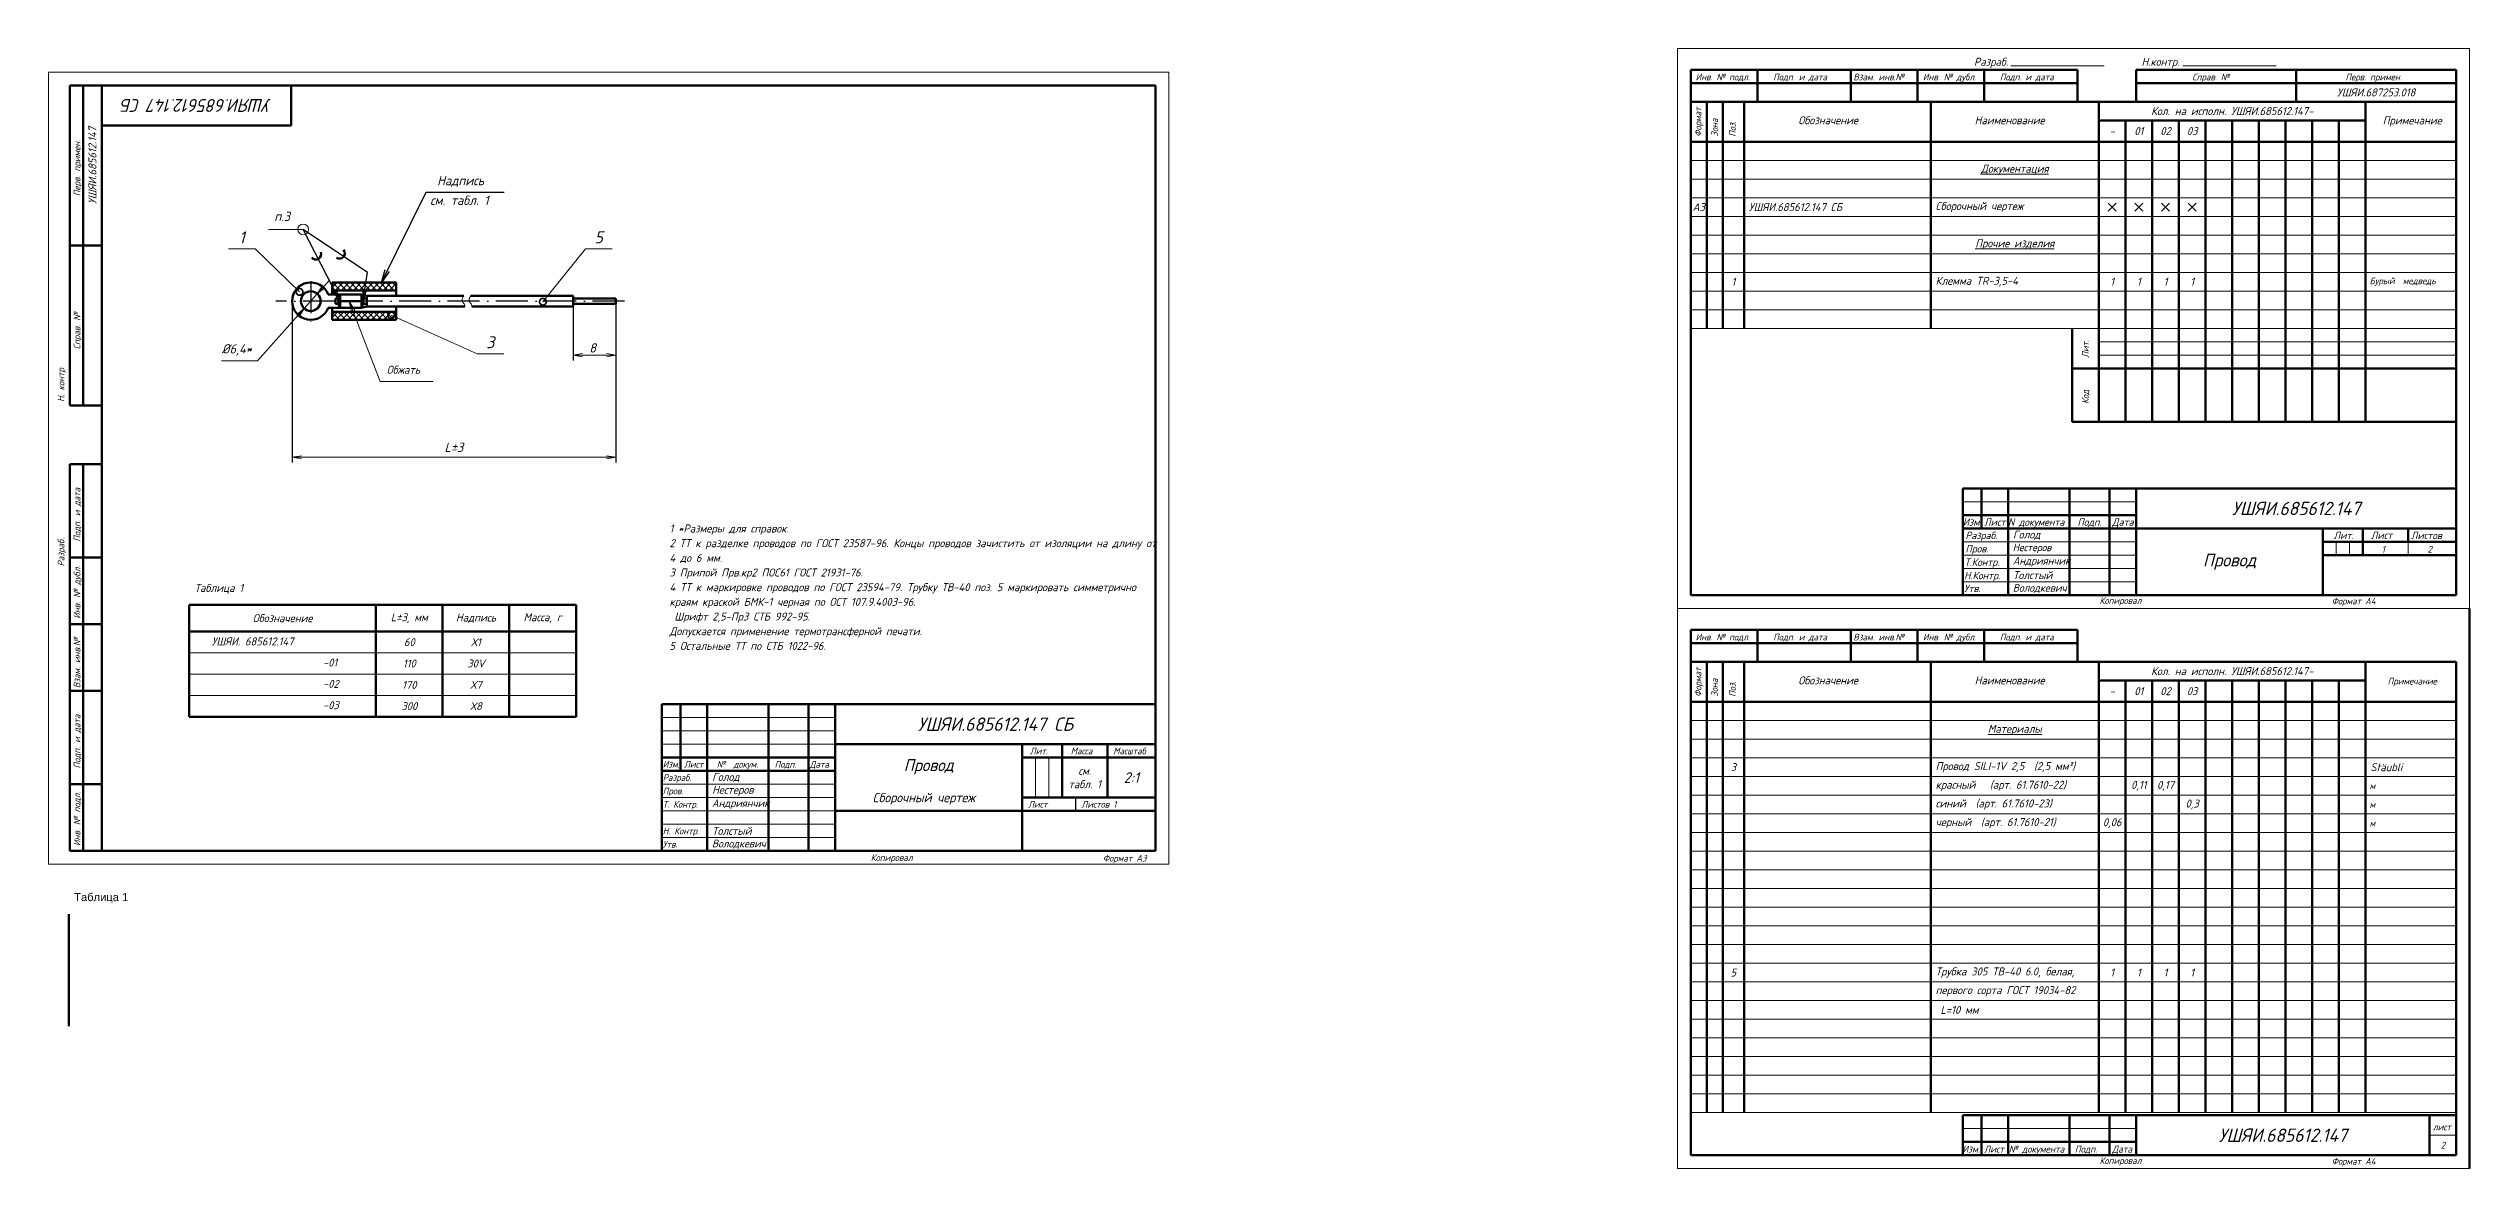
# Model space of a CAD drawing. Header units: millimetres. Extents: x 3219 to 51106, y -14166 to 2695.
# Drawn here: x 7859 to 8766, y -450 to -30 of the extents above; entities that cross this region are included whole.
import ezdxf
from ezdxf.enums import TextEntityAlignment as Align

# ---------------------------------------------------------------- set-up
doc = ezdxf.new("R2010")
doc.units = ezdxf.units.MM
doc.linetypes.add('ACAD_ISO10W100', pattern=[18, 12, -3, 0, -3])
doc.layers.get('0').update_dxf_attribs({"lineweight": 53})
for name, color, linetype, lineweight in [('01', 254, 'Continuous', 70), ('1', 1, 'Continuous', 18), ('TONK', 3, 'Continuous', 20), ('Оси', 3, 'ACAD_ISO10W100', 25), ('Размеры', 2, 'Continuous', 18), ('текст', 4, 'Continuous', 20), ('Штриховка', 80, 'Continuous', 20)]:
    doc.layers.add(name, color=color, linetype=linetype, lineweight=lineweight)
doc.layers.add('FORMAT', color=2, linetype='Continuous')
doc.styles.add('Arial', font='arial.ttf', dxfattribs={"height": 3})
doc.styles.add('Arialc', font='arial.ttf')
doc.styles.add('гост', font='GOST Common Italic.ttf')
doc.dimstyles.new('Arial', dxfattribs={"dimscale": 0, "dimtxt": 3, "dimasz": 3, "dimexe": 2, "dimexo": 0, "dimgap": 2, "dimtad": 1, "dimtoh": 1, "dimdec": 1, "dimrnd": 0.1, "dimzin": 9, "dimtxsty": 'Arial', "dimblk": 'OPEN', "dimcen": -3, "dimdle": 1.25, "dimclrd": 256, "dimclre": 256, "dimclrt": 256, "dimadec": 1, "dimazin": 2, "dimtfac": 1, "dimtdec": 1, "dimtmove": 0, "dimatfit": 3, "dimldrblk": 'DOTSMALL', "dimfxl": 2, "dimtvp": 1.5, "dimtolj": 1, "dimtzin": 1, "dimlwd": -1, "dimarcsym": 0})
doc.dimstyles.new('Arial гост', dxfattribs={"dimscale": 0, "dimtxt": 3.5, "dimasz": 3.5, "dimexe": 2, "dimexo": 0, "dimgap": 2, "dimtad": 1, "dimtoh": 1, "dimdec": 1, "dimrnd": 0.1, "dimzin": 9, "dimtxsty": 'гост', "dimblk": 'OPEN', "dimcen": -3, "dimdle": 1.25, "dimclrd": 256, "dimclre": 256, "dimclrt": 256, "dimadec": 1, "dimazin": 2, "dimtfac": 1, "dimtdec": 1, "dimtmove": 0, "dimatfit": 3, "dimldrblk": 'DOTSMALL', "dimfxl": 2, "dimtvp": 1.5, "dimtolj": 1, "dimtzin": 1, "dimlwd": -1, "dimarcsym": 0})
doc.dimstyles.new('Arial1', dxfattribs={"dimtxt": 3, "dimasz": 3, "dimexe": 2, "dimexo": 0, "dimgap": 2, "dimtad": 2, "dimdec": 1, "dimrnd": 0.1, "dimzin": 9, "dimtxsty": 'Arial', "dimblk": 'OPEN', "dimcen": -3, "dimdle": 1.25, "dimclrd": 256, "dimclre": 256, "dimclrt": 256, "dimadec": 0, "dimazin": 2, "dimtfac": 1, "dimtdec": 1, "dimtmove": 1, "dimatfit": 0, "dimldrblk": 'DOTSMALL', "dimfxl": 2, "dimtvp": 1.5, "dimtolj": 1, "dimtzin": 1, "dimlwd": 25, "dimlwe": 25, "dimarcsym": 0})
doc.dimstyles.new('Arial2  гост', dxfattribs={"dimscale": 0, "dimtxt": 3.5, "dimasz": 3.5, "dimexe": 2, "dimexo": 0, "dimgap": 1, "dimtad": 1, "dimtoh": 1, "dimdec": 1, "dimlfac": 0.5, "dimrnd": 0.1, "dimzin": 9, "dimtxsty": 'гост', "dimblk": 'OPEN', "dimcen": -4, "dimdle": 1.25, "dimclrd": 256, "dimclre": 256, "dimclrt": 256, "dimadec": 1, "dimazin": 2, "dimtfac": 1, "dimtdec": 1, "dimtmove": 0, "dimatfit": 3, "dimldrblk": 'DOTSMALL', "dimfxl": 2, "dimtvp": 1.5, "dimtolj": 1, "dimtzin": 1, "dimlwd": -1, "dimarcsym": 0})

# ---------------------------------------------------------------- blocks, each defined once
blk = doc.blocks.new('_Open')
at = {"color": 0, "linetype": 'ByBlock', "lineweight": -2}
for p, q in [((-1, 0.17), (0, 0)), ((-1, -0.17), (0, 0)), ((0, 0), (-1, 0))]:
    blk.add_line(p, q, dxfattribs=at)
blk = doc.blocks.new('*D463')
at = {"layer": 'Defpoints', "color": 0, "transparency": 16777216}
for p in [(7959.43, -121.86), (7954.5, -127.38)]:
    blk.add_point(p, dxfattribs=at)
at = {"layer": 'Размеры', "transparency": 16777216}
for p, q in [((7961.76, -119.25), (7964.09, -116.64)), ((7959.43, -121.86), (7954.5, -127.38)), ((7936.99, -147), (7952.17, -129.99)), ((7923.52, -147), (7936.99, -147))]:
    blk.add_line(p, q, dxfattribs=at)
at = {"layer": 'Размеры', "transparency": 16777216, "xscale": 3.5, "yscale": 3.5, "zscale": 3.5}
for p, rotation in [((7954.5, -127.38), 48.24783886576949), ((7959.43, -121.86), 228.2478388657695)]:
    blk.add_blockref('_Open', p, dxfattribs=dict(at, rotation=rotation))
at = {"layer": 'Размеры', "transparency": 16777216, "insert": (7929.26, -142.9), "char_height": 3.5, "attachment_point": 5, "style": 'гост'}
blk.add_mtext('\\A1;%%C6,4*', dxfattribs=at)
blk = doc.blocks.new('_DotSmall')
at = {"color": 0, "linetype": 'ByBlock', "const_width": 0.5}
blk.add_lwpolyline([(-0.0625, 0, 1), (0.0625, 0, 1)], format="xyb", close=True, dxfattribs=at)
blk = doc.blocks.new('*D464')
at = {"layer": 'Defpoints', "color": 0, "transparency": 16777216}
for p in [(7949.97, -124.62), (8071.32, -125.62), (8071.32, -183.16)]:
    blk.add_point(p, dxfattribs=at)
at = {"layer": 'Размеры', "lineweight": -2, "transparency": 16777216}
for p, q in [((7949.97, -124.62), (7949.97, -185.16)), ((8071.32, -125.62), (8071.32, -185.16))]:
    blk.add_line(p, q, dxfattribs=at)
at = {"layer": 'Размеры', "transparency": 16777216}
blk.add_line((7953.47, -183.16), (8067.82, -183.16), dxfattribs=at)
at = {"layer": 'Размеры', "transparency": 16777216, "xscale": 3.5, "yscale": 3.5, "zscale": 3.5, "rotation": 180}
blk.add_blockref('_Open', (7949.97, -183.16), dxfattribs=at)
at = {"layer": 'Размеры', "transparency": 16777216, "xscale": 3.5, "yscale": 3.5, "zscale": 3.5}
blk.add_blockref('_Open', (8071.32, -183.16), dxfattribs=at)
at = {"layer": 'Размеры', "transparency": 16777216, "insert": (8010.64, -179.41), "char_height": 3.5, "attachment_point": 5, "style": 'гост'}
blk.add_mtext('\\A1;L%%P3', dxfattribs=at)
blk = doc.blocks.new('*D465')
at = {"layer": 'Defpoints', "color": 0, "transparency": 16777216}
for p in [(8055.32, -126.62), (8071.32, -125.62), (8071.32, -144.91)]:
    blk.add_point(p, dxfattribs=at)
at = {"layer": 'Размеры', "lineweight": -2, "transparency": 16777216}
for p, q in [((8055.32, -126.62), (8055.32, -146.91)), ((8071.32, -125.62), (8071.32, -146.91))]:
    blk.add_line(p, q, dxfattribs=at)
at = {"layer": 'Размеры', "transparency": 16777216}
blk.add_line((8058.82, -144.91), (8067.82, -144.91), dxfattribs=at)
at = {"layer": 'Размеры', "transparency": 16777216, "xscale": 3.5, "yscale": 3.5, "zscale": 3.5, "rotation": 180}
blk.add_blockref('_Open', (8055.32, -144.91), dxfattribs=at)
at = {"layer": 'Размеры', "transparency": 16777216, "xscale": 3.5, "yscale": 3.5, "zscale": 3.5}
blk.add_blockref('_Open', (8071.32, -144.91), dxfattribs=at)
at = {"layer": 'Размеры', "transparency": 16777216, "insert": (8062.64, -142.16), "char_height": 3.5, "attachment_point": 5, "style": 'гост'}
blk.add_mtext('\\A1;8', dxfattribs=at)

msp = doc.modelspace()

# ---------------------------------------------------------------- hatches: boundary and pattern name
h = msp.add_hatch(color=256)
h.paths.add_polyline_path([(7967.97, -122.12, 0.138092), (7967.26, -124.62), (7967.97, -124.62)])
h.paths.add_polyline_path([(7967.97, -124.62), (7967.26, -124.62, 0.138092), (7967.97, -127.12)])
h = msp.add_hatch(color=256)
h.paths.add_polyline_path([(7975.97, -122.12, -0.138092), (7976.67, -124.62), (7975.97, -124.62)])
h.paths.add_polyline_path([(7975.97, -124.62), (7976.67, -124.62, -0.138092), (7975.97, -127.12)])
at = {"layer": 'Штриховка'}
h = msp.add_hatch(dxfattribs=at)
h.set_pattern_fill('ANSI37', color=256, scale=0.5, style=0)
h.set_pattern_definition([(45, (5403.2303, -1893.2293), (-1.122532, 1.122532), []), (135, (5403.2303, -1893.2293), (-1.122532, -1.122532), [])])
h.paths.add_polyline_path([(7988.97, -120.62), (7988.97, -117.62), (7964.97, -117.62), (7964.97, -120.62)])
h.paths.add_polyline_path([(7988.97, -131.62), (7988.97, -128.62), (7964.97, -128.62), (7964.97, -131.62)])

# ---------------------------------------------------------------- linework, layer by layer
for p, q in [((7866.62, -163.74), (7866.62, -43.74)), ((7866.62, -43.74), (7878.62, -43.74)), ((7871.62, -163.74), (7871.62, -43.74)), ((7878.62, -330.74), (7878.62, -43.74)), ((7878.62, -43.74), (8273.62, -43.74)), ((8273.62, -43.74), (8273.62, -330.74)), ((8474.28, -37.86), (8474.28, -234.86)), ((8619.28, -37.86), (8474.28, -37.86)), ((8474.28, -42.86), (8619.28, -42.86)), ((8499.28, -49.86), (8499.28, -37.86)), ((8534.28, -49.86), (8534.28, -37.86)), ((8559.28, -49.86), (8559.28, -37.86)), ((8584.28, -49.86), (8584.28, -37.86)), ((8619.28, -49.86), (8619.28, -37.86)), ((8641.28, -49.86), (8641.28, -37.86)), ((8641.28, -37.86), (8761.28, -37.86)), ((8641.28, -42.86), (8761.28, -42.86)), ((8701.28, -49.86), (8701.28, -37.86)), ((8761.28, -37.86), (8761.28, -49.86)), ((8474.28, -49.86), (8761.28, -49.86)), ((8474.28, -234.86), (8474.28, -49.86)), ((8480.28, -49.86), (8480.28, -134.86)), ((8486.28, -49.86), (8486.28, -134.86)), ((8494.28, -49.86), (8494.28, -134.86)), ((8564.28, -49.86), (8564.28, -134.86)), ((8627.28, -49.86), (8627.28, -169.86)), ((8727.28, -49.86), (8727.28, -169.86)), ((8761.28, -49.86), (8761.28, -234.86)), ((8627.28, -56.86), (8727.28, -56.86)), ((8637.28, -56.86), (8637.28, -169.86)), ((8647.28, -56.86), (8647.28, -169.86)), ((8657.28, -56.86), (8657.28, -169.86)), ((8667.28, -56.86), (8667.28, -169.86)), ((8677.28, -56.86), (8677.28, -169.86)), ((8687.28, -56.86), (8687.28, -169.86)), ((8697.28, -56.86), (8697.28, -169.86)), ((8707.28, -56.86), (8707.28, -169.86)), ((8717.28, -56.86), (8717.28, -169.86)), ((8761.28, -64.86), (8474.28, -64.86)), ((7878.62, -103.74), (7866.62, -103.74)), ((7988.97, -117.62), (7964.97, -117.62)), ((7964.97, -122.12), (7964.97, -117.62)), ((7987.97, -117.62), (7987.97, -117.62)), ((7988.97, -117.62), (7988.97, -122.62)), ((7975.97, -122.12), (7963.51, -122.12)), ((7988.97, -120.62), (7964.97, -120.62)), ((7967.37, -123.62), (7966.29, -123.62)), ((7966.29, -123.62), (7966.29, -125.62)), ((7967.37, -125.62), (7966.29, -125.62)), ((7967.97, -122.12), (7967.97, -127.12)), ((7967.97, -122.12), (7967.97, -127.12)), ((7967.97, -122.12), (7967.97, -127.12)), ((7975.97, -122.12), (7975.97, -127.12)), ((7975.97, -122.12), (7975.97, -127.12)), ((7977.97, -122.62), (7975.97, -122.12)), ((7977.97, -126.62), (7975.97, -127.12)), ((7977.97, -123.62), (7976.57, -123.62)), ((7977.97, -125.62), (7976.57, -125.62)), ((7977.97, -122.62), (7977.97, -126.62)), ((8014.34, -122.62), (7977.97, -122.62)), ((8014.67, -126.62), (7977.97, -126.62)), ((7988.97, -126.62), (7988.97, -131.62)), ((8055.32, -122.62), (8016.95, -122.62)), ((8055.32, -126.62), (8017.29, -126.62)), ((8055.32, -126.62), (8055.32, -122.62)), ((8055.32, -123.62), (8071.32, -123.62)), ((8055.32, -125.62), (8071.32, -125.62)), ((8071.32, -123.62), (8071.32, -125.62)), ((7975.97, -127.12), (7963.51, -127.12)), ((7964.97, -127.12), (7964.97, -131.62)), ((7988.97, -128.62), (7964.97, -128.62)), ((7988.97, -131.62), (7964.97, -131.62)), ((7987.97, -128.62), (7979.97, -128.62)), ((7987.97, -128.62), (7979.97, -128.62)), ((7987.97, -128.62), (7979.97, -128.62)), ((8617.28, -169.86), (8617.28, -134.86)), ((8617.28, -149.86), (8761.28, -149.86)), ((7878.62, -163.74), (7866.62, -163.74)), ((8617.28, -169.86), (8761.28, -169.86)), ((7878.62, -185.74), (7866.62, -185.74)), ((7866.62, -185.74), (7866.62, -330.74)), ((7871.62, -330.74), (7871.62, -185.74)), ((8576.28, -194.86), (8761.28, -194.86)), ((8576.28, -194.86), (8576.28, -234.86)), ((8583.28, -194.86), (8583.28, -209.86)), ((8593.28, -194.86), (8593.28, -234.86)), ((8616.28, -194.86), (8616.28, -234.86)), ((8631.28, -194.86), (8631.28, -234.86)), ((8641.28, -194.86), (8641.28, -234.86)), ((8641.28, -204.86), (8576.28, -204.86)), ((8576.28, -209.86), (8641.28, -209.86)), ((8641.28, -209.86), (8761.28, -209.86)), ((8711.28, -234.86), (8711.28, -209.86)), ((8711.28, -214.86), (8761.28, -214.86)), ((8726.28, -209.86), (8726.28, -219.86)), ((8743.28, -214.86), (8743.28, -209.86)), ((7878.62, -220.74), (7866.62, -220.74)), ((8711.28, -219.86), (8761.28, -219.86)), ((8761.28, -234.86), (8474.28, -234.86)), ((8056.41, -238.49), (7911.41, -238.49)), ((7911.41, -238.49), (7911.41, -280.49)), ((7981.41, -238.49), (7981.41, -280.49)), ((8006.41, -238.49), (8006.41, -280.49)), ((8031.41, -238.49), (8031.41, -280.49)), ((8056.41, -238.49), (8056.41, -280.49)), ((8056.41, -238.49), (8056.41, -280.49)), ((8766.28, -449.86), (8766.28, -239.86)), ((7878.62, -245.74), (7866.62, -245.74)), ((8056.41, -248.49), (7911.41, -248.49)), ((8474.28, -247.86), (8474.28, -444.86)), ((8619.28, -247.86), (8474.28, -247.86)), ((8474.28, -252.86), (8619.28, -252.86)), ((8499.28, -259.86), (8499.28, -247.86)), ((8534.28, -259.86), (8534.28, -247.86)), ((8559.28, -259.86), (8559.28, -247.86)), ((8584.28, -259.86), (8584.28, -247.86)), ((8619.28, -259.86), (8619.28, -247.86)), ((8474.28, -259.86), (8761.28, -259.86)), ((8474.28, -444.86), (8474.28, -259.86)), ((8480.28, -259.86), (8480.28, -428.86)), ((8486.28, -259.86), (8486.28, -428.86)), ((8494.28, -259.86), (8494.28, -428.86)), ((8564.28, -259.86), (8564.28, -428.86)), ((8627.28, -259.86), (8627.28, -428.86)), ((8727.28, -259.86), (8727.28, -428.86)), ((8761.28, -259.86), (8761.28, -444.86)), ((7878.62, -270.74), (7866.62, -270.74)), ((8627.28, -266.86), (8727.28, -266.86)), ((8637.28, -266.86), (8637.28, -428.86)), ((8647.28, -266.86), (8647.28, -428.86)), ((8657.28, -266.86), (8657.28, -428.86)), ((8667.28, -266.86), (8667.28, -428.86)), ((8677.28, -266.86), (8677.28, -428.86)), ((8687.28, -266.86), (8687.28, -428.86)), ((8697.28, -266.86), (8697.28, -428.86)), ((8707.28, -266.86), (8707.28, -428.86)), ((8717.28, -266.86), (8717.28, -428.86)), ((8056.41, -280.49), (7911.41, -280.49)), ((8088.62, -275.74), (8088.62, -330.74)), ((8273.62, -275.74), (8088.62, -275.74)), ((8095.62, -275.74), (8095.62, -300.74)), ((8105.62, -275.74), (8105.62, -330.74)), ((8128.62, -275.74), (8128.62, -330.74)), ((8143.62, -275.74), (8143.62, -330.74)), ((8153.62, -275.74), (8153.62, -330.74)), ((8761.28, -274.86), (8474.28, -274.86)), ((8153.62, -295.74), (8088.62, -295.74)), ((8273.62, -290.74), (8153.62, -290.74)), ((8223.62, -290.74), (8223.62, -330.74)), ((8273.62, -295.74), (8223.62, -295.74)), ((8238.62, -290.74), (8238.62, -310.74)), ((8255.62, -290.74), (8255.62, -310.74)), ((7878.62, -305.74), (7866.62, -305.74)), ((8153.62, -300.74), (8088.62, -300.74)), ((8273.62, -315.74), (8153.62, -315.74)), ((8273.62, -310.74), (8223.62, -310.74)), ((7866.62, -330.74), (8273.62, -330.74)), ((7866.25, -354.41), (7866.25, -396.41)), ((8576.28, -429.86), (8761.28, -429.86)), ((8576.28, -429.86), (8576.28, -444.86)), ((8583.28, -444.86), (8583.28, -429.86)), ((8593.28, -429.86), (8593.28, -444.86)), ((8616.28, -429.86), (8616.28, -444.86)), ((8631.28, -429.86), (8631.28, -444.86)), ((8641.28, -429.86), (8641.28, -444.86)), ((8751.28, -444.86), (8751.28, -429.86)), ((8641.28, -439.86), (8576.28, -439.86)), ((8761.28, -444.86), (8474.28, -444.86))]:
    msp.add_line(p, q)
for points in [[(7949.62, -43.74), (7949.62, -44.74), (7949.62, -58.74)], [(7949.62, -58.74), (7879.62, -58.74), (7878.62, -58.74)], [(7878.62, -185.74), (7866.62, -185.74)], [(8619.28, -259.86), (8619.28, -247.86)], [(8619.28, -259.86), (8619.28, -247.86)], [(8619.28, -259.86), (8619.28, -247.86)]]:
    msp.add_lwpolyline(points)
msp.add_circle((7956.97, -124.62), 3.7)
for centre, radius, start, end in [((7958.9, -107.02), 1.99, 216.90149, 21.58179), ((7967.7, -106.7), 1.99, 236.40301, 41.08332), ((7956.97, -124.62), 7, 20.92483, 339.07517), ((7972.06, -124.62), 4.79, 148.55059, 211.44941), ((7971.88, -124.62), 4.79, 328.55059, 31.44941)]:
    msp.add_arc(centre, radius, start, end)
at = {"layer": '01'}
msp.add_line((7975.97, -124.62), (7967.97, -124.62), dxfattribs=at)
at = {"layer": '1'}
for p, q in [((8056.41, -256.49), (7911.41, -256.49)), ((8056.41, -264.49), (7911.41, -264.49)), ((8056.41, -272.49), (7911.41, -272.49))]:
    msp.add_line(p, q, dxfattribs=at)
for points, knots in [([(8014.34, -122.62), (8014.22, -122.88), (8013.74, -123.63), (8013.57, -124.95), (8014.72, -125.69), (8014.72, -126.38), (8014.67, -126.62)], [1.981598, 1.981598, 1.981598, 1.981598, 2.831574, 4.247199, 5.578608, 6.276254, 6.276254, 6.276254, 6.276254]), ([(8016.95, -122.62), (8016.83, -122.87), (8016.37, -123.6), (8016.2, -124.9), (8017.37, -125.66), (8017.35, -126.36), (8017.29, -126.62)], [2.032447, 2.032447, 2.032447, 2.032447, 2.831574, 4.247199, 5.578608, 6.321872, 6.321872, 6.321872, 6.321872])]:
    msp.add_open_spline(points, degree=3, knots=knots, dxfattribs=at)
at = {"layer": 'FORMAT'}
for p, q in [((7866.62, -43.74), (7878.62, -43.74)), ((8474.28, -37.86), (8474.28, -49.86)), ((8761.28, -37.86), (8761.28, -49.86)), ((8529.28, -49.86), (8474.28, -49.86)), ((8474.28, -234.86), (8474.28, -49.86)), ((8474.28, -234.86), (8474.28, -49.86)), ((8761.28, -49.86), (8761.28, -234.86)), ((8630.78, -90.86), (8633.78, -87.86)), ((8630.78, -87.86), (8633.78, -90.86)), ((8640.78, -90.86), (8643.78, -87.86)), ((8640.78, -87.86), (8643.78, -90.86)), ((8650.78, -90.86), (8653.78, -87.86)), ((8650.78, -87.86), (8653.78, -90.86)), ((8660.78, -90.86), (8663.78, -87.86)), ((8660.78, -87.86), (8663.78, -90.86)), ((8474.28, -247.86), (8474.28, -259.86)), ((8529.28, -259.86), (8474.28, -259.86)), ((8474.28, -444.86), (8474.28, -259.86)), ((8474.28, -444.86), (8474.28, -259.86)), ((8761.28, -259.86), (8761.28, -444.86)), ((8243.62, -310.74), (8243.62, -315.74)), ((7866.62, -330.74), (7878.62, -330.74)), ((8273.62, -330.74), (8088.62, -330.74)), ((8273.62, -330.74), (8088.62, -330.74)), ((8273.62, -330.74), (8088.62, -330.74))]:
    msp.add_line(p, q, dxfattribs=at)
for points in [[(7866.62, -43.74), (7866.62, -163.74)], [(7871.62, -43.74), (7871.62, -163.74)], [(8474.28, -37.86), (8614.28, -37.86), (8619.28, -37.86)], [(8474.28, -37.86), (8614.28, -37.86), (8619.28, -37.86)], [(8474.28, -37.86), (8614.28, -37.86), (8619.28, -37.86)], [(8474.28, -42.86), (8614.28, -42.86), (8619.28, -42.86)], [(8474.28, -42.86), (8614.28, -42.86), (8619.28, -42.86)], [(8474.28, -42.86), (8614.28, -42.86), (8619.28, -42.86)], [(8499.28, -49.86), (8499.28, -37.86)], [(8499.28, -49.86), (8499.28, -37.86)], [(8499.28, -49.86), (8499.28, -37.86)], [(8534.28, -49.86), (8534.28, -37.86)], [(8534.28, -49.86), (8534.28, -37.86)], [(8534.28, -49.86), (8534.28, -37.86)], [(8559.28, -49.86), (8559.28, -37.86)], [(8559.28, -49.86), (8559.28, -37.86)], [(8559.28, -49.86), (8559.28, -37.86)], [(8584.28, -49.86), (8584.28, -37.86)], [(8584.28, -49.86), (8584.28, -37.86)], [(8584.28, -49.86), (8584.28, -37.86)], [(8619.28, -49.86), (8619.28, -37.86)], [(8619.28, -49.86), (8619.28, -37.86)], [(8619.28, -49.86), (8619.28, -37.86)], [(8761.28, -37.86), (8641.28, -37.86)], [(8641.28, -49.86), (8641.28, -37.86)], [(8761.28, -42.86), (8641.28, -42.86)], [(8701.28, -49.86), (8701.28, -37.86)], [(8761.28, -49.86), (8474.28, -49.86)], [(7878.62, -103.74), (7866.62, -103.74)], [(7878.62, -163.74), (7866.62, -163.74)], [(7866.62, -330.74), (7866.62, -190.74), (7866.62, -185.74)], [(7866.62, -330.74), (7866.62, -190.74), (7866.62, -185.74)], [(7878.62, -185.74), (7866.62, -185.74)], [(7866.62, -330.74), (7866.62, -190.74), (7866.62, -185.74)], [(7871.62, -330.74), (7871.62, -190.74), (7871.62, -185.74)], [(7871.62, -330.74), (7871.62, -190.74), (7871.62, -185.74)], [(7871.62, -330.74), (7871.62, -190.74), (7871.62, -185.74)], [(7878.62, -220.74), (7866.62, -220.74)], [(7878.62, -220.74), (7866.62, -220.74)], [(7878.62, -220.74), (7866.62, -220.74)], [(7878.62, -245.74), (7866.62, -245.74)], [(7878.62, -245.74), (7866.62, -245.74)], [(7878.62, -245.74), (7866.62, -245.74)], [(8474.28, -247.86), (8614.28, -247.86), (8619.28, -247.86)], [(8474.28, -247.86), (8614.28, -247.86), (8619.28, -247.86)], [(8474.28, -247.86), (8614.28, -247.86), (8619.28, -247.86)], [(8474.28, -252.86), (8614.28, -252.86), (8619.28, -252.86)], [(8474.28, -252.86), (8614.28, -252.86), (8619.28, -252.86)], [(8474.28, -252.86), (8614.28, -252.86), (8619.28, -252.86)], [(8499.28, -259.86), (8499.28, -247.86)], [(8499.28, -259.86), (8499.28, -247.86)], [(8499.28, -259.86), (8499.28, -247.86)], [(8534.28, -259.86), (8534.28, -247.86)], [(8534.28, -259.86), (8534.28, -247.86)], [(8534.28, -259.86), (8534.28, -247.86)], [(8559.28, -259.86), (8559.28, -247.86)], [(8559.28, -259.86), (8559.28, -247.86)], [(8559.28, -259.86), (8559.28, -247.86)], [(8584.28, -259.86), (8584.28, -247.86)], [(8584.28, -259.86), (8584.28, -247.86)], [(8584.28, -259.86), (8584.28, -247.86)], [(8761.28, -259.86), (8474.28, -259.86)], [(7878.62, -270.74), (7866.62, -270.74)], [(7878.62, -270.74), (7866.62, -270.74)], [(7878.62, -270.74), (7866.62, -270.74)], [(7878.62, -305.74), (7866.62, -305.74)], [(7878.62, -305.74), (7866.62, -305.74)], [(7878.62, -305.74), (7866.62, -305.74)]]:
    msp.add_lwpolyline(points, dxfattribs=at)
at = {"layer": 'TONK'}
for p, q in [((8576.28, -199.86), (8641.28, -199.86)), ((8576.28, -214.86), (8641.28, -214.86)), ((8716.28, -219.86), (8716.28, -214.86)), ((8721.28, -214.86), (8721.28, -219.86)), ((8743.28, -219.86), (8743.28, -214.86)), ((8641.28, -219.86), (8576.28, -219.86)), ((8641.28, -224.86), (8576.28, -224.86)), ((8576.28, -229.86), (8641.28, -229.86))]:
    msp.add_line(p, q, dxfattribs=at)
at = {"layer": 'Оси'}
for p, q in [((7956.97, -117.17), (7956.97, -133.04)), ((8074.54, -124.62), (7943.86, -124.62))]:
    msp.add_line(p, q, dxfattribs=at)
at = {"layer": 'Размеры'}
for p, q in [((8469.28, -29.86), (8469.28, -239.86)), ((8766.28, -29.86), (8469.28, -29.86)), ((8766.28, -29.86), (8766.28, -239.86)), ((7858.62, -38.74), (7858.62, -335.74)), ((7858.62, -38.74), (8278.62, -38.74)), ((8278.62, -335.74), (8278.62, -38.74)), ((8278.62, -335.74), (8278.62, -38.74)), ((8278.62, -38.74), (8278.62, -335.74)), ((8278.62, -38.74), (8278.62, -335.74)), ((8278.62, -335.74), (8278.62, -40.74)), ((8594.28, -36.36), (8629.28, -36.36)), ((8658.78, -36.36), (8693.78, -36.36)), ((8761.28, -71.86), (8474.28, -71.86)), ((8761.28, -78.86), (8474.28, -78.86)), ((8761.28, -85.86), (8474.28, -85.86)), ((8761.28, -92.86), (8474.28, -92.86)), ((8761.28, -99.86), (8474.28, -99.86)), ((8761.28, -106.86), (8474.28, -106.86)), ((8761.28, -113.86), (8474.28, -113.86)), ((8761.28, -120.86), (8474.28, -120.86)), ((8761.28, -127.86), (8474.28, -127.86)), ((8761.28, -134.86), (8474.28, -134.86)), ((8627.28, -139.86), (8761.28, -139.86)), ((8761.28, -144.86), (8627.28, -144.86)), ((8469.28, -239.86), (8766.28, -239.86)), ((8469.28, -239.86), (8469.28, -449.86)), ((8766.28, -239.86), (8469.28, -239.86)), ((8766.28, -449.86), (8766.28, -239.86)), ((8766.28, -239.86), (8766.28, -449.86)), ((8766.28, -239.86), (8766.28, -449.86)), ((8766.28, -239.86), (8766.28, -449.86)), ((8766.28, -239.86), (8766.28, -449.86)), ((8153.62, -280.74), (8088.62, -280.74)), ((8153.62, -285.74), (8088.62, -285.74)), ((8761.28, -281.86), (8474.28, -281.86)), ((8761.28, -288.86), (8474.28, -288.86)), ((8153.62, -290.74), (8088.62, -290.74)), ((8228.62, -295.74), (8228.62, -310.74)), ((8233.62, -295.74), (8233.62, -310.74)), ((8761.28, -295.86), (8474.28, -295.86)), ((8153.62, -305.74), (8088.62, -305.74)), ((8761.28, -302.86), (8474.28, -302.86)), ((8153.62, -310.74), (8088.62, -310.74)), ((8153.62, -315.74), (8088.62, -315.74)), ((8761.28, -309.86), (8474.28, -309.86)), ((8761.28, -316.86), (8474.28, -316.86)), ((8153.62, -320.74), (8088.62, -320.74)), ((8153.62, -325.74), (8088.62, -325.74)), ((8761.28, -323.86), (8474.28, -323.86)), ((7858.62, -335.74), (8278.62, -335.74)), ((8761.28, -330.86), (8474.28, -330.86)), ((8761.28, -337.86), (8474.28, -337.86)), ((8761.28, -344.86), (8474.28, -344.86)), ((8761.28, -351.86), (8474.28, -351.86)), ((8761.28, -358.86), (8474.28, -358.86)), ((8761.28, -365.86), (8474.28, -365.86)), ((8761.28, -372.86), (8474.28, -372.86)), ((8761.28, -379.86), (8474.28, -379.86)), ((8761.28, -386.86), (8474.28, -386.86)), ((8761.28, -393.86), (8474.28, -393.86)), ((8761.28, -400.86), (8474.28, -400.86)), ((8761.28, -407.86), (8474.28, -407.86)), ((8761.28, -414.86), (8474.28, -414.86)), ((8761.28, -421.86), (8474.28, -421.86)), ((8761.28, -428.86), (8474.28, -428.86)), ((8576.28, -434.86), (8641.28, -434.86)), ((8751.28, -437.36), (8761.28, -437.36)), ((8469.28, -449.86), (8766.28, -449.86)), ((8469.28, -449.86), (8766.28, -449.86))]:
    msp.add_line(p, q, dxfattribs=at)
msp.add_lwpolyline([(7954.12, -97.72), (7954.12, -97.72), (7941.12, -97.72)], dxfattribs=at)
msp.add_circle((7954.12, -97.72), 2.02, dxfattribs=at)

# ---------------------------------------------------------------- texts
at = {"layer": 'FORMAT', "style": 'гост'}
for s, height, p in [('Справ. №', 2.5, (8669.28, -41.86)), ('Перв. примен.', 2.5, (8730.28, -41.86)), ('Примечание', 3, (8744.78, -58.36)), ('Примечание', 2.5, (8744.78, -268.36))]:
    msp.add_text(s, height=height, dxfattribs=at).set_placement(p, align=Align.CENTER)
for s, p in [('Перв. примен.', (7870.62, -74.74)), ('Справ. №', (7870.62, -135.74))]:
    msp.add_text(s, height=2.5, rotation=90, dxfattribs=at).set_placement(p, align=Align.CENTER)
at = {"layer": 'TONK', "style": 'гост'}
for s, height, p in [('Изм.', 2.8, (8576.28, -208.86)), ('Лист', 2.8, (8584.28, -208.86)), ('N документа', 2.8, (8593.28, -208.86)), ('Подп.', 2.8, (8619.28, -208.86)), ('Дата', 2.8, (8632.28, -208.86)), ('Разраб.', 2.8, (8577.28, -213.86)), ('Пров.', 2.8, (8577.28, -218.86)), ('Лит.', 2.8, (8715.28, -213.86)), ('Лист', 2.8, (8729.28, -213.8)), ('1', 2.5, (8733.33, -218.91)), ('Листов ', 2.8, (8744.28, -213.86)), ('2', 2.5, (8750.53, -218.91)), ('Н.Контр.', 2.8, (8576.8, -228.9)), ('Т.Контр.', 2.8, (8576.96, -223.88)), ('Утв.', 2.8, (8576.8, -233.72)), ('лист', 2.5, (8752.49, -435.53)), ('Изм.', 2.6, (8576.13, -443.87)), ('Лист', 2.6, (8584.28, -443.86)), ('№ документа', 2.6, (8593.53, -443.87)), ('Подп.', 2.6, (8618.28, -443.86)), ('Дата', 2.6, (8632.28, -443.86))]:
    msp.add_text(s, height=height, dxfattribs=at).set_placement(p)
for s, insert, char_height, width, attachment_point in [('{\\LДокументация}', (8595.78, -75.36), 3, 63, 5), (' УШЯИ.685612.147 СБ', (8494.28, -89.36), 3, 70, 4), (' Сборочный чертеж', (8564.28, -89.36), 3, 63, 4), ('{\\LПрочие изделия}', (8595.78, -103.36), 3, 63, 5), ('1', (8490.28, -117.36), 3, 8, 5), ('1', (8490.28, -117.36), 3, 8, 5), (' Клемма TR-3,5-4', (8564.28, -117.36), 3, 63, 4), (' Бурый  медведь', (8727.28, -117.36), 2.5, 34, 4), ('{\\LМатериалы}', (8595.78, -285.36), 3, 63, 5), ('3', (8490.28, -299.36), 3, 7.6276, 5), (' Провод SILI-1V 2,5  (2,5 мм²)', (8564.28, -299.36), 3, 63, 4), (' Stäubli ', (8727.28, -299.36), 3, 34, 4), (' красный   (арт. 61.7610-22)  ', (8564.28, -306.36), 3, 63, 4), (' м', (8727.28, -306.36), 2.5, 34, 4), (' синий  (арт. 61.7610-23)  ', (8564.28, -313.36), 3, 60, 4), (' м', (8727.28, -313.36), 2.5, 34, 4), (' черный  (арт. 61.7610-21)  ', (8564.28, -320.36), 3, 60, 4), (' м', (8727.28, -320.36), 2.5, 34, 4), ('5', (8490.28, -376.36), 3, 8, 5), (' Трубка 305 ТВ-40 6.0, белая,', (8564.28, -376.36), 3, 63, 4), (' первого сорта ГОСТ 19034-82 ', (8564.28, -383.36), 3, 63, 4), ('  L=10 мм', (8564.28, -390.36), 3, 63, 4), ('2', (8756.28, -441.11), 2.5, 10, 5)]:
    msp.add_mtext(s, dxfattribs=dict(at, insert=insert, char_height=char_height, width=width, attachment_point=attachment_point))
at = {"layer": 'Размеры', "style": 'гост'}
for s, height, p in [('Разраб.', 3, (8586.88, -36.38)), ('Н.контр.', 3, (8650.38, -36.38)), ('Инв. № подл.', 2.5, (8486.28, -41.86)), ('Подп. и дата', 2.5, (8515.28, -41.86)), ('Инв. № дубл.', 2.5, (8571.28, -41.86)), ('Подп. и дата', 2.5, (8600.28, -41.86)), ('Обозначение', 3, (8525.83, -58.31)), ('Наименование', 3, (8593.85, -58.31)), ('Инв. № подл.', 2.5, (8486.28, -251.86)), ('Подп. и дата', 2.5, (8515.28, -251.86)), ('Инв. № дубл.', 2.5, (8571.28, -251.86)), ('Подп. и дата', 2.5, (8600.28, -251.86)), ('Обозначение', 3, (8525.83, -268.31)), ('Наименование', 3, (8593.85, -268.31))]:
    msp.add_text(s, height=height, dxfattribs=at).set_placement(p, align=Align.CENTER)
for s, height, p in [('Взам. инв.№', 2.5, (8535.28, -41.86)), ('Надпись ', 3.5, (8004.35, -81.17)), ('см. табл. 1', 3.5, (8001.73, -88.56)), ('п.3', 3.5, (7943.3, -94.59)), ('Обжать', 3, (7985.44, -151.84)), ('Взам. инв.№', 2.5, (8535.28, -251.86)), ('Сборочный чертеж', 3.5, (8167.61, -312.51))]:
    msp.add_text(s, height=height, dxfattribs=at).set_placement(p)
for s, p in [('Формат', (8478.31, -57.49)), ('Зона', (8484.49, -59.55)), ('Поз.', (8491.17, -60.11)), ('Лит.', (8623.49, -142.55)), ('Н. контр.', (7864.62, -155.74)), ('Код', (8623.49, -160.55)), ('Подп. и дата', (7870.62, -204.74)), ('Разраб.', (7864.62, -218.74)), ('Инв. № дубл.', (7870.62, -233.74)), ('Формат', (8478.31, -267.49)), ('Зона', (8484.49, -269.55)), ('Поз.', (8491.17, -270.11)), ('Подп. и дата', (7870.62, -289.74)), ('Инв. № подл.', (7870.62, -318.74))]:
    msp.add_text(s, height=2.5, rotation=90, dxfattribs=at).set_placement(p, align=Align.CENTER)
msp.add_text('Взам. инв.№', height=2.5, rotation=90, dxfattribs=at).set_placement((7870.62, -269.74))
for s, insert, char_height, width, attachment_point in [('УШЯИ.687253.018', (8731.28, -46.36), 3, 60, 5), ('Кол. на исполн. УШЯИ.685612.147-', (8677.28, -53.36), 3, 100, 5), ('-', (8632.28, -60.86), 3, 10, 5), ('01', (8642.28, -60.86), 3, 10, 5), ('02', (8652.28, -60.86), 3, 10, 5), ('03', (8662.28, -60.86), 3, 10, 5), ('А3', (8477.28, -89.36), 3, 6, 5), ('1', (7931.15, -100.69), 4.5, 10, 5), ('5', (8064.91, -100.69), 4.5, 10, 5), ('1', (8632.28, -117.36), 3, 10, 5), ('1', (8642.28, -117.36), 3, 10, 5), ('1', (8652.28, -117.36), 3, 10, 5), ('1', (8662.28, -117.36), 3, 10, 5), ('3', (8024.29, -140.03), 4.5, 10, 5), ('УШЯИ.685612.147', (8701.28, -202.36), 5, 120, 5), (' Нестеров ', (8593.28, -217.36), 2.8, 23, 4), (' Голод', (8593.28, -212.36), 3, 23, 4), (' Андриянчик', (8593.28, -222.36), 2.9, 23, 4), (' Толстый', (8593.28, -227.36), 3, 23, 4), (' Володкевич', (8593.28, -232.36), 2.9, 23, 4), ('Кол. на исполн. УШЯИ.685612.147-', (8677.28, -263.36), 3, 100, 5), ('-', (8632.28, -270.86), 3, 10, 5), ('01', (8642.28, -270.86), 3, 10, 5), ('02', (8652.28, -270.86), 3, 10, 5), ('03', (8662.28, -270.86), 3, 10, 5), (' Голод ', (8105.62, -303.24), 3, 23, 4), (' Нестеров ', (8105.62, -308.24), 3, 23, 4), ('см.\\Pтабл. 1', (8247.12, -303.24), 3, 17, 5), ('2:1', (8264.62, -303.24), 4, 18, 5), ('0,11', (8642.28, -306.36), 3, 10.129, 5), ('0,17', (8652.28, -306.36), 3, 10.129, 5), (' Андриянчик', (8105.62, -313.24), 2.9, 23, 4), ('0,3', (8662.28, -313.36), 3, 10.129, 5), (' Володкевич', (8105.62, -328.24), 2.9, 23, 4), (' Толстый', (8105.62, -323.24), 3, 23, 4), ('0,06', (8632.28, -320.36), 3, 10, 5), ('1', (8632.28, -376.36), 3, 10, 5), ('1', (8642.28, -376.36), 3, 10, 5), ('1', (8652.28, -376.36), 3, 10, 5), ('1', (8662.28, -376.36), 3, 10, 5), ('УШЯИ.685612.147', (8696.28, -437.36), 5, 110, 5)]:
    msp.add_mtext(s, dxfattribs=dict(at, insert=insert, char_height=char_height, width=width, attachment_point=attachment_point))
at = {"layer": 'Размеры', "ltscale": 1.5, "attachment_point": 5, "style": 'гост'}
for s, insert, char_height, width, rotation in [('УШЯИ.685612.147 СБ', (7914.12, -51.24), 4.8, 71, 180), ('УШЯИ.685612.147', (7875.12, -73.74), 3, 60, 90)]:
    msp.add_mtext(s, dxfattribs=dict(at, insert=insert, char_height=char_height, width=width, rotation=rotation))
at = {"layer": 'Размеры', "insert": (8091.46, -208.37), "char_height": 3, "width": 183.2481, "attachment_point": 1, "line_spacing_factor": 1.1, "style": 'гост'}
msp.add_mtext('1 *Размеры для справок.\\P2 ТТ к разделке проводов по ГОСТ 23587-96. Концы проводов зачистить от изоляции на длину от 4 до 6 мм.\\P3 Припой Прв.кр2 ПОС61 ГОСТ 21931-76.\\P4 ТТ к маркировке проводов по ГОСТ 23594-79. Трубку ТВ-40 поз. 5 маркировать симметрично краям краской БМК-1 черная по ОСТ 107.9.4003-96.\\P Шрифт 2,5-Пр3 СТБ 992-95.\\PДопускается применение термотрансферной печати.\\P5 Остальные ТТ по СТБ 1022-96.', dxfattribs=at)
at = {"layer": 'Размеры', "ltscale": 1.5, "attachment_point": 5, "style": 'гост'}
for s, insert, char_height, width in [('Провод', (8676.28, -222.36), 4.8, 70), ('УШЯИ.685612.147 СБ', (8213.62, -283.24), 5, 120), ('Провод', (8188.62, -299.19), 4.5, 70)]:
    msp.add_mtext(s, dxfattribs=dict(at, insert=insert, char_height=char_height, width=width))
at = {"layer": 'текст'}
for s, style, p in [('Таблица 1', 'гост', (7913.42, -233.65)), ('УШЯИ. 685612.147', 'гост', (7919.84, -253.71)), ('-01', 'гост', (7961.56, -261.62)), ('-02', 'гост', (7961.56, -269.62)), ('-03', 'гост', (7961.56, -277.62)), ('Таблица 1', 'Arialc', (7868.25, -349.58))]:
    msp.add_text(s, height=3, dxfattribs=dict(at, style=style)).set_placement(p)
at = {"layer": 'текст', "char_height": 3, "attachment_point": 5, "style": 'гост'}
for s, insert, width in [('Обозначение', (7946.41, -243.49), 70), ('L%%P3, мм', (7993.91, -243.49), 25), ('Надпись', (8018.91, -243.49), 25), ('Масса, г', (8043.91, -243.49), 25), ('60', (7993.91, -252.49), 25), ('Х1', (8018.91, -252.49), 25), ('110', (7993.91, -260.49), 25), ('30V', (8018.91, -260.49), 25), ('170', (7993.91, -268.49), 25), ('Х7', (8018.91, -268.49), 25), ('300', (7993.91, -276.49), 25), ('Х8', (8018.91, -276.49), 25)]:
    msp.add_mtext(s, dxfattribs=dict(at, insert=insert, width=width))
at = {"layer": 'Штриховка', "style": 'гост'}
for s, p in [('Копировал', (8627.58, -238.15)), ('Формат А4', (8714.59, -238.36)), ('Изм.', (8088.92, -299.52)), ('Лист', (8096.92, -299.52)), ('Дата', (8144.03, -299.52)), ('Разраб.', (8088.92, -304.52)), ('Пров.', (8088.92, -309.52)), ('Т. Контр.', (8088.92, -314.52)), ('Лист ', (8225.92, -314.52)), ('Листов 1', (8245.92, -314.52)), ('Н. Контр.', (8088.92, -324.52)), ('Утв.', (8088.92, -329.52)), ('Копировал', (8166.92, -334.52)), ('Формат А3', (8253.93, -334.74)), ('Копировал', (8627.58, -448.15)), ('Формат А4', (8714.59, -448.36))]:
    msp.add_text(s, height=2.5, dxfattribs=at).set_placement(p)
for s, p in [('№  докум.', (8116.92, -299.52)), ('Подп.', (8134.92, -299.52)), ('Лит.', (8229.92, -294.52)), ('Масса', (8245.92, -294.52)), ('Масштаб', (8263.92, -294.52))]:
    msp.add_text(s, height=2.5, dxfattribs=at).set_placement(p, align=Align.CENTER)

# ---------------------------------------------------------------- dimensions: what is measured, and where the dimension line sits
at = {"layer": 'Размеры'}
dim = msp.add_diameter_dim_2p(p1=(7959.43, -121.86), p2=(7954.5, -127.38), text='%%C6,4*', dimstyle='Arial гост', override={"dimscale": 1}, dxfattribs=at)
dim.commit()
dim.dimension.update_dxf_attribs({"geometry": '*D463', "text_midpoint": (7929.26, -147), "dimtype": 163})
dim = msp.add_linear_dim(base=(8071.32, -183.16), p1=(7949.97, -124.62), p2=(8071.32, -125.62), text='L%%P3', dimstyle='Arial гост', override={"dimscale": 1}, dxfattribs=at)
dim.commit()
dim.dimension.update_dxf_attribs({"geometry": '*D464', "text_midpoint": (8010.64, -183.16), "dimtype": 160})
dim = msp.add_linear_dim(base=(8071.32, -144.91), p1=(8055.32, -126.62), p2=(8071.32, -125.62), dimstyle='Arial2  гост', override={"dimscale": 1}, dxfattribs=at)
dim.commit()
dim.dimension.update_dxf_attribs({"geometry": '*D465', "text_midpoint": (8062.64, -144.91), "dimtype": 160})

# ---------------------------------------------------------------- leaders
for points, dimstyle, override in [([(7983.43, -117.62), (8000.23, -83.78), (8029.48, -83.78)], 'Arial1', {"dimasz": 5, "dimgap": 2, "dimtad": 0, "dimldrblk": 'Open'}), ([(7967.62, -124), (7954.12, -97.72)], 'Arial1', {"dimasz": 4, "dimgap": 2, "dimtad": 0, "dimldrblk": 'Open'}), ([(7976.62, -124.1), (7978.18, -113.86), (7954.12, -97.72)], 'Arial1', {"dimasz": 4, "dimgap": 2, "dimtad": 0, "dimldrblk": 'Open'}), ([(7952.76, -121.18), (7936.15, -105.04), (7926.15, -105.04)], 'Arial', {"dimscale": 1, "dimasz": 5, "dimtad": 0}), ([(8044, -124.84), (8059.91, -105.04), (8069.91, -105.04)], 'Arial', {"dimscale": 1, "dimasz": 5, "dimtad": 0}), ([(7971.4, -124.62), (7983, -154.74), (8002.83, -154.74)], 'Arial', {"dimscale": 1, "dimasz": 4, "dimtad": 0, "dimldrblk": 'Open'}), ([(7987.1, -129.92), (8019.29, -144.38), (8029.29, -144.38)], 'Arial', {"dimscale": 1, "dimasz": 5, "dimtad": 0})]:
    msp.add_leader(points, dimstyle=dimstyle, override=override, dxfattribs=at)

doc.saveas('drawing.dxf')
